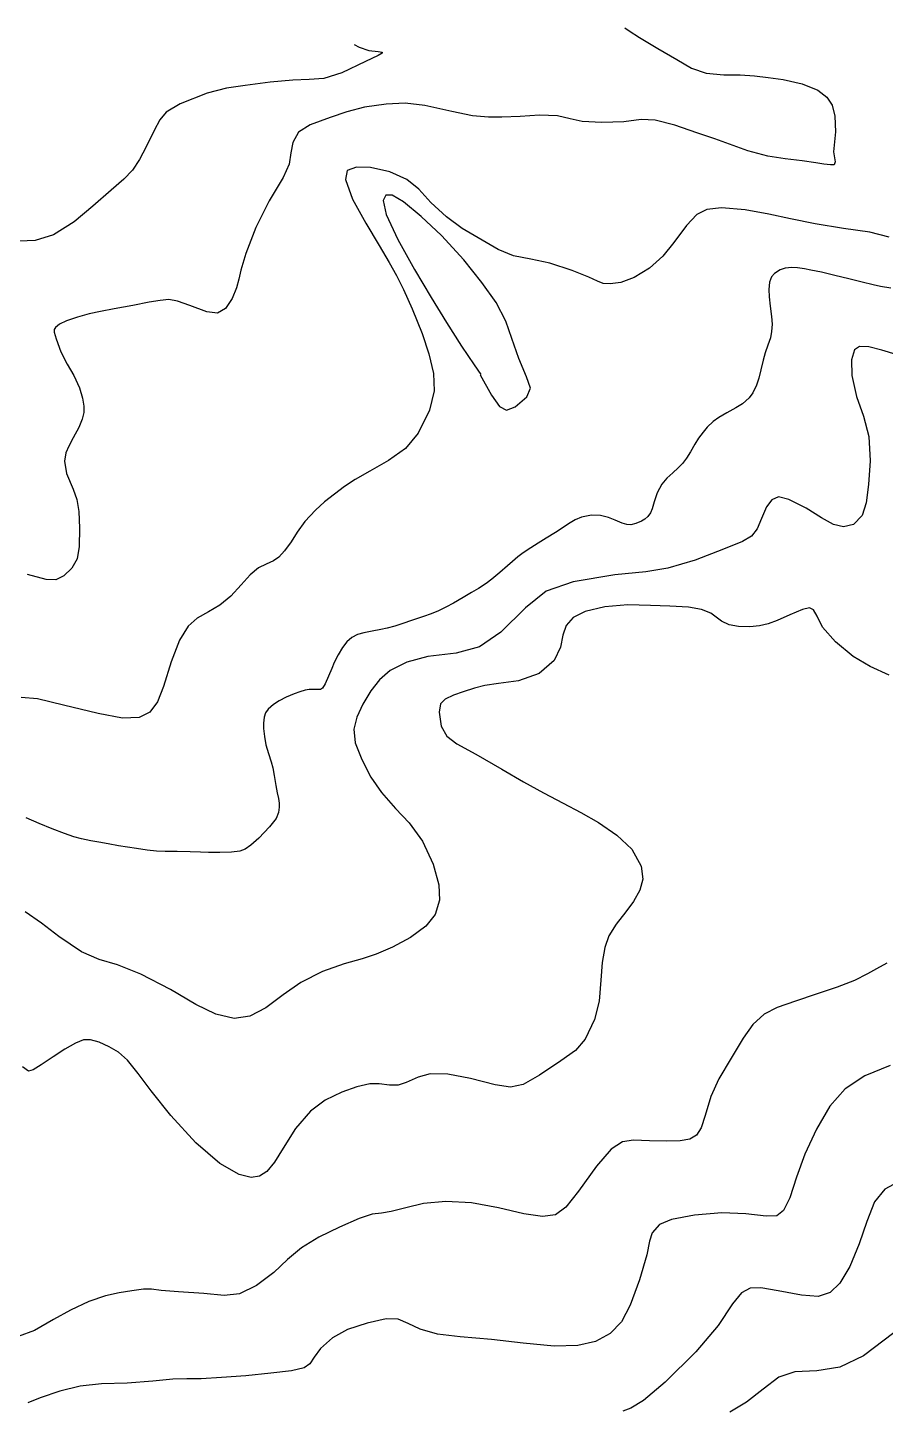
# Model space of a CAD drawing. Extents: x -717076 to -715000, y -984627 to -984000.
# Drawn here: x -715613.3 to -715312.6, y -984485.8 to -984000.2 of the extents above; entities that cross this region are included whole.
import ezdxf

# ---------------------------------------------------------------- set-up
doc = ezdxf.new("R2010")
doc.units = 0
doc.layers.add('contour_lines', color=1, linetype='CONTINUOUS')

msp = doc.modelspace()

# ---------------------------------------------------------------- linework, layer by layer
at = {"layer": 'contour_lines', "color": 1}
for p, q in [((-715403.959, -984000.208, 277), (-715402.4, -984001.343, 277)), ((-715402.4, -984001.343, 277), (-715398.8, -984003.644, 277)), ((-715498.896, -984006.134, 276), (-715497.042, -984007.02, 276)), ((-715497.042, -984007.02, 276), (-715493.763, -984008.237, 276)), ((-715493.763, -984008.237, 276), (-715490.485, -984008.535, 276)), ((-715398.8, -984003.644, 277), (-715392.327, -984007.501, 277)), ((-715392.327, -984007.501, 277), (-715385.734, -984011.399, 277)), ((-715494.837, -984012.084, 276), (-715503.165, -984016.064, 276)), ((-715490.482, -984009.996, 276), (-715494.837, -984012.084, 276)), ((-715490.485, -984008.535, 276), (-715489.038, -984008.772, 276)), ((-715489.038, -984009.18, 276), (-715490.482, -984009.996, 276)), ((-715489.038, -984008.772, 276), (-715489.038, -984009.18, 276)), ((-715385.734, -984011.399, 277), (-715380.519, -984014.459, 277)), ((-715509.484, -984017.975, 276), (-715514.683, -984018.354, 276)), ((-715503.165, -984016.064, 276), (-715509.484, -984017.975, 276)), ((-715380.519, -984014.459, 277), (-715375.47, -984016.111, 277)), ((-715375.47, -984016.111, 277), (-715369.228, -984016.709, 277)), ((-715369.228, -984016.709, 277), (-715363.521, -984016.781, 277)), ((-715363.521, -984016.781, 277), (-715358.43, -984017.091, 277)), ((-715358.43, -984017.091, 277), (-715353.721, -984017.642, 277)), ((-715353.721, -984017.642, 277), (-715348.479, -984018.404, 277)), ((-715543.658, -984021.407, 276), (-715550.387, -984023.148, 276)), ((-715537.113, -984020.461, 276), (-715543.658, -984021.407, 276)), ((-715528.302, -984019.339, 276), (-715537.113, -984020.461, 276)), ((-715520.332, -984018.56, 276), (-715528.302, -984019.339, 276)), ((-715514.683, -984018.354, 276), (-715520.332, -984018.56, 276)), ((-715348.479, -984018.404, 277), (-715341.744, -984019.915, 277)), ((-715341.744, -984019.915, 277), (-715336.246, -984022.145, 277)), ((-715336.246, -984022.145, 277), (-715333.108, -984024.541, 277)), ((-715559.85, -984026.877, 276), (-715564.827, -984029.833, 276)), ((-715550.387, -984023.148, 276), (-715559.85, -984026.877, 276)), ((-715487.626, -984027.073, 277), (-715495.224, -984028.122, 277)), ((-715480.957, -984026.715, 277), (-715487.626, -984027.073, 277)), ((-715474.095, -984027.491, 277), (-715480.957, -984026.715, 277)), ((-715464.65, -984029.596, 277), (-715474.095, -984027.491, 277)), ((-715333.108, -984024.541, 277), (-715331.266, -984027.408, 277)), ((-715331.266, -984027.408, 277), (-715330.253, -984031.198, 277)), ((-715567.011, -984032.508, 276), (-715568.919, -984036.291, 276)), ((-715564.827, -984029.833, 276), (-715567.011, -984032.508, 276)), ((-715507.287, -984031.699, 277), (-715514.324, -984034.229, 277)), ((-715501.409, -984029.759, 277), (-715507.287, -984031.699, 277)), ((-715495.224, -984028.122, 277), (-715501.409, -984029.759, 277)), ((-715457.362, -984031.066, 277), (-715464.65, -984029.596, 277)), ((-715451.766, -984031.584, 277), (-715457.362, -984031.066, 277)), ((-715447.037, -984031.581, 277), (-715451.766, -984031.584, 277)), ((-715440.639, -984031.383, 277), (-715447.037, -984031.581, 277)), ((-715433.844, -984030.841, 277), (-715440.639, -984031.383, 277)), ((-715427.559, -984031.113, 277), (-715433.844, -984030.841, 277)), ((-715423.128, -984032.207, 277), (-715427.559, -984031.113, 277)), ((-715418.948, -984033.076, 277), (-715423.128, -984032.207, 277)), ((-715398.221, -984032.449, 277), (-715404.325, -984033.169, 277)), ((-715393.295, -984032.629, 277), (-715398.221, -984032.449, 277)), ((-715330.253, -984031.198, 277), (-715330.08, -984036.737, 277)), ((-715568.919, -984036.291, 276), (-715571.817, -984041.954, 276)), ((-715518.345, -984036.891, 277), (-715520.374, -984040.446, 277)), ((-715514.324, -984034.229, 277), (-715518.345, -984036.891, 277)), ((-715411.953, -984033.452, 277), (-715418.948, -984033.076, 277)), ((-715404.325, -984033.169, 277), (-715411.953, -984033.452, 277)), ((-715386.416, -984034.367, 277), (-715393.295, -984032.629, 277)), ((-715378.68, -984037.04, 277), (-715386.416, -984034.367, 277)), ((-715372.342, -984039.183, 277), (-715378.68, -984037.04, 277)), ((-715330.08, -984036.737, 277), (-715330.789, -984043.774, 277)), ((-715571.817, -984041.954, 276), (-715574.167, -984046.453, 276)), ((-715520.374, -984040.446, 277), (-715521.066, -984044.115, 277)), ((-715367.27, -984041.07, 277), (-715372.342, -984039.183, 277)), ((-715360.836, -984043.359, 277), (-715367.27, -984041.07, 277)), ((-715574.167, -984046.453, 276), (-715576.561, -984050.119, 276)), ((-715521.066, -984044.115, 277), (-715521.667, -984048.038, 277)), ((-715353.828, -984045.23, 277), (-715360.836, -984043.359, 277)), ((-715347.685, -984046.219, 277), (-715353.828, -984045.23, 277)), ((-715341.703, -984046.953, 277), (-715347.685, -984046.219, 277)), ((-715337.015, -984047.651, 277), (-715341.703, -984046.953, 277)), ((-715330.789, -984043.774, 277), (-715330.236, -984047.227, 277)), ((-715576.561, -984050.119, 276), (-715579.663, -984053.323, 276)), ((-715521.667, -984048.038, 277), (-715523.791, -984052.777, 277)), ((-715501.36, -984050.335, 278), (-715501.873, -984053.449, 278)), ((-715498.083, -984049.126, 278), (-715501.36, -984050.335, 278)), ((-715493.169, -984049.275, 278), (-715498.083, -984049.126, 278)), ((-715486.292, -984050.765, 278), (-715493.169, -984049.275, 278)), ((-715480.39, -984053.425, 278), (-715486.292, -984050.765, 278)), ((-715334.116, -984048.025, 277), (-715337.015, -984047.651, 277)), ((-715331.86, -984048.32, 277), (-715334.116, -984048.025, 277)), ((-715330.549, -984048.272, 277), (-715331.86, -984048.32, 277)), ((-715330.236, -984047.227, 277), (-715330.549, -984048.272, 277)), ((-715579.663, -984053.323, 276), (-715584.102, -984057.184, 276)), ((-715523.791, -984052.777, 277), (-715528.7, -984060.973, 277)), ((-715501.873, -984053.449, 278), (-715499.377, -984060.364, 278)), ((-715476.118, -984056.865, 278), (-715480.39, -984053.425, 278)), ((-715471.963, -984061.505, 278), (-715476.118, -984056.865, 278)), ((-715584.102, -984057.184, 276), (-715590.444, -984062.757, 276)), ((-715528.7, -984060.973, 277), (-715533.351, -984070.264, 277)), ((-715499.377, -984060.364, 278), (-715494.793, -984068.807, 278)), ((-715487.698, -984058.906, 279), (-715488.702, -984060.824, 279)), ((-715488.702, -984060.824, 279), (-715487.651, -984065.659, 279)), ((-715485.498, -984058.982, 279), (-715487.698, -984058.906, 279)), ((-715481.578, -984061.259, 279), (-715485.498, -984058.982, 279)), ((-715475.34, -984066.388, 279), (-715481.578, -984061.259, 279)), ((-715466.53, -984066.568, 278), (-715471.963, -984061.505, 278)), ((-715590.444, -984062.757, 276), (-715597.019, -984068.265, 276)), ((-715487.651, -984065.659, 279), (-715483.556, -984074.427, 279)), ((-715468.178, -984073.074, 279), (-715475.34, -984066.388, 279)), ((-715460.996, -984070.626, 278), (-715466.53, -984066.568, 278)), ((-715378.719, -984065.72, 278), (-715382.347, -984069.543, 278)), ((-715375.202, -984063.927, 278), (-715378.719, -984065.72, 278)), ((-715370.047, -984063.41, 278), (-715375.202, -984063.927, 278)), ((-715361.749, -984064.089, 278), (-715370.047, -984063.41, 278)), ((-715353.412, -984065.624, 278), (-715361.749, -984064.089, 278)), ((-715345.882, -984067.257, 278), (-715353.412, -984065.624, 278)), ((-715597.019, -984068.265, 276), (-715604.301, -984072.795, 276)), ((-715533.351, -984070.264, 277), (-715536.787, -984079.423, 277)), ((-715494.793, -984068.807, 278), (-715490.07, -984076.631, 278)), ((-715455.373, -984073.942, 278), (-715460.996, -984070.626, 278)), ((-715382.347, -984069.543, 278), (-715386.711, -984075.583, 278)), ((-715337.176, -984069.03, 278), (-715345.882, -984067.257, 278)), ((-715327.243, -984070.579, 278), (-715337.176, -984069.03, 278)), ((-715318.037, -984071.896, 278), (-715327.243, -984070.579, 278)), ((-715610.752, -984074.878, 276), (-715618.987, -984075.135, 276)), ((-715604.301, -984072.795, 276), (-715610.752, -984074.878, 276)), ((-715483.556, -984074.427, 279), (-715477.651, -984085.05, 279)), ((-715460.354, -984081.603, 279), (-715468.178, -984073.074, 279)), ((-715448.342, -984077.965, 278), (-715455.373, -984073.942, 278)), ((-715386.711, -984075.583, 278), (-715390.598, -984080.376, 278)), ((-715311.211, -984073.639, 278), (-715318.037, -984071.896, 278)), ((-715536.787, -984079.423, 277), (-715538.575, -984085.286, 277)), ((-715490.07, -984076.631, 278), (-715486.525, -984082.575, 278)), ((-715442.933, -984080.192, 278), (-715448.342, -984077.965, 278)), ((-715436.959, -984081.418, 278), (-715442.933, -984080.192, 278)), ((-715390.598, -984080.376, 278), (-715395.302, -984084.526, 278)), ((-715538.575, -984085.286, 277), (-715539.339, -984088.449, 277)), ((-715486.525, -984082.575, 278), (-715484.011, -984087.118, 278)), ((-715477.651, -984085.05, 279), (-715471.895, -984094.795, 279)), ((-715454.076, -984089.614, 279), (-715460.354, -984081.603, 279)), ((-715430.197, -984082.797, 278), (-715436.959, -984081.418, 278)), ((-715422.465, -984085.351, 278), (-715430.197, -984082.797, 278)), ((-715416.586, -984087.712, 278), (-715422.465, -984085.351, 278)), ((-715395.302, -984084.526, 278), (-715400.633, -984087.85, 278)), ((-715349.489, -984085.131, 279), (-715351.41, -984086.349, 279)), ((-715347.774, -984084.572, 279), (-715349.489, -984085.131, 279)), ((-715345.338, -984084.32, 279), (-715347.774, -984084.572, 279)), ((-715343.338, -984084.392, 279), (-715345.338, -984084.32, 279)), ((-715340.914, -984084.757, 279), (-715343.338, -984084.392, 279)), ((-715338.761, -984085.183, 279), (-715340.914, -984084.757, 279)), ((-715335.033, -984085.992, 279), (-715338.761, -984085.183, 279)), ((-715330.326, -984087.074, 279), (-715335.033, -984085.992, 279)), ((-715539.339, -984088.449, 277), (-715540.123, -984091.464, 277)), ((-715484.011, -984087.118, 278), (-715481.51, -984091.987, 278)), ((-715449.045, -984096.578, 279), (-715454.076, -984089.614, 279)), ((-715413.496, -984089.146, 278), (-715416.586, -984087.712, 278)), ((-715411.578, -984089.855, 278), (-715413.496, -984089.146, 278)), ((-715409.115, -984090.034, 278), (-715411.578, -984089.855, 278)), ((-715405.286, -984089.526, 278), (-715409.115, -984090.034, 278)), ((-715400.633, -984087.85, 278), (-715405.286, -984089.526, 278)), ((-715353.181, -984089.426, 279), (-715353.435, -984091.958, 279)), ((-715352.508, -984087.576, 279), (-715353.181, -984089.426, 279)), ((-715351.41, -984086.349, 279), (-715352.508, -984087.576, 279)), ((-715325.368, -984088.283, 279), (-715330.326, -984087.074, 279)), ((-715320.664, -984089.469, 279), (-715325.368, -984088.283, 279)), ((-715316.828, -984090.379, 279), (-715320.664, -984089.469, 279)), ((-715314.274, -984090.917, 279), (-715316.828, -984090.379, 279)), ((-715563.814, -984095.568, 277), (-715566.889, -984095.817, 277)), ((-715560.756, -984096.076, 277), (-715563.814, -984095.568, 277)), ((-715541.584, -984095.185, 277), (-715544.015, -984098.67, 277)), ((-715540.123, -984091.464, 277), (-715541.584, -984095.185, 277)), ((-715481.51, -984091.987, 278), (-715478.551, -984098.76, 278)), ((-715471.895, -984094.795, 279), (-715466.438, -984103.558, 279)), ((-715353.435, -984091.958, 279), (-715353.329, -984094.536, 279)), ((-715353.329, -984094.536, 279), (-715352.954, -984097.847, 279)), ((-715310.689, -984091.604, 279), (-715314.274, -984090.917, 279)), ((-715591.8, -984100.574, 277), (-715595.889, -984101.722, 277)), ((-715587.803, -984099.69, 277), (-715591.8, -984100.574, 277)), ((-715583.035, -984098.793, 277), (-715587.803, -984099.69, 277)), ((-715576.407, -984097.597, 277), (-715583.035, -984098.793, 277)), ((-715570.713, -984096.515, 277), (-715576.407, -984097.597, 277)), ((-715566.889, -984095.817, 277), (-715570.713, -984096.515, 277)), ((-715556.415, -984097.614, 277), (-715560.756, -984096.076, 277)), ((-715550.505, -984099.81, 277), (-715556.415, -984097.614, 277)), ((-715546.77, -984100.321, 277), (-715550.505, -984099.81, 277)), ((-715544.015, -984098.67, 277), (-715546.77, -984100.321, 277)), ((-715478.551, -984098.76, 278), (-715474.996, -984107.397, 278)), ((-715445.626, -984103.086, 279), (-715449.045, -984096.578, 279)), ((-715352.954, -984097.847, 279), (-715352.506, -984101.505, 279)), ((-715603.544, -984105.339, 277), (-715604.099, -984106.074, 277)), ((-715602.123, -984104.192, 277), (-715603.544, -984105.339, 277)), ((-715599.722, -984103.059, 277), (-715602.123, -984104.192, 277)), ((-715595.889, -984101.722, 277), (-715599.722, -984103.059, 277)), ((-715466.438, -984103.558, 279), (-715461.246, -984111.929, 279)), ((-715443.514, -984109.21, 279), (-715445.626, -984103.086, 279)), ((-715352.506, -984101.505, 279), (-715352.321, -984104.207, 279)), ((-715352.321, -984104.207, 279), (-715352.465, -984106.715, 279)), ((-715604.099, -984106.074, 277), (-715604.07, -984106.984, 277)), ((-715604.07, -984106.984, 277), (-715603.377, -984109.293, 277)), ((-715603.377, -984109.293, 277), (-715601.75, -984113.836, 277)), ((-715474.996, -984107.397, 278), (-715472.652, -984114.61, 278)), ((-715441.164, -984116.186, 279), (-715443.514, -984109.21, 279)), ((-715352.921, -984108.915, 279), (-715353.771, -984111.482, 279)), ((-715352.465, -984106.715, 279), (-715352.921, -984108.915, 279)), ((-715601.75, -984113.836, 277), (-715599.484, -984118.175, 277)), ((-715472.652, -984114.61, 278), (-715471.01, -984121.473, 278)), ((-715461.246, -984111.929, 279), (-715456.823, -984118.381, 279)), ((-715354.753, -984114.267, 279), (-715355.47, -984116.846, 279)), ((-715353.771, -984111.482, 279), (-715354.753, -984114.267, 279)), ((-715323.433, -984113.221, 280), (-715324.429, -984116.726, 280)), ((-715321.619, -984111.966, 280), (-715323.433, -984113.221, 280)), ((-715318.406, -984112.126, 280), (-715321.619, -984111.966, 280)), ((-715313.777, -984113.271, 280), (-715318.406, -984112.126, 280)), ((-715308.858, -984114.803, 280), (-715313.777, -984113.271, 280)), ((-715599.484, -984118.175, 277), (-715597.125, -984122.222, 277)), ((-715456.823, -984118.381, 279), (-715454.403, -984121.85, 279)), ((-715438.392, -984122.636, 279), (-715441.164, -984116.186, 279)), ((-715355.47, -984116.846, 279), (-715356.199, -984120.195, 279)), ((-715324.429, -984116.726, 280), (-715324.402, -984122.194, 280)), ((-715597.125, -984122.222, 277), (-715595.197, -984126.442, 277)), ((-715471.01, -984121.473, 278), (-715470.804, -984127.567, 278)), ((-715454.685, -984121.929, 279), (-715450.666, -984129.065, 279)), ((-715437.062, -984126.664, 279), (-715438.392, -984122.636, 279)), ((-715356.905, -984123.161, 279), (-715357.752, -984125.597, 279)), ((-715356.199, -984120.195, 279), (-715356.905, -984123.161, 279)), ((-715324.402, -984122.194, 280), (-715322.696, -984129.515, 280)), ((-715595.197, -984126.442, 277), (-715594.071, -984130.107, 277)), ((-715470.804, -984127.567, 278), (-715472.4, -984134.297, 278)), ((-715450.666, -984129.065, 279), (-715447.946, -984133.022, 279)), ((-715442.441, -984133.176, 279), (-715438.31, -984129.647, 279)), ((-715438.31, -984129.647, 279), (-715437.062, -984126.664, 279)), ((-715359.029, -984128.203, 279), (-715360.379, -984130.001, 279)), ((-715357.752, -984125.597, 279), (-715359.029, -984128.203, 279)), ((-715322.696, -984129.515, 280), (-715320.269, -984136.403, 280)), ((-715594.071, -984130.107, 277), (-715593.606, -984132.971, 277)), ((-715593.606, -984132.971, 277), (-715593.662, -984135.15, 277)), ((-715472.4, -984134.297, 278), (-715476.361, -984142.415, 278)), ((-715447.946, -984133.022, 279), (-715445.455, -984134.285, 279)), ((-715445.455, -984134.285, 279), (-715442.441, -984133.176, 279)), ((-715365.019, -984133.562, 279), (-715368.185, -984135.248, 279)), ((-715362.668, -984132.056, 279), (-715365.019, -984133.562, 279)), ((-715360.379, -984130.001, 279), (-715362.668, -984132.056, 279)), ((-715594.231, -984137.446, 277), (-715595.448, -984140.374, 277)), ((-715593.662, -984135.15, 277), (-715594.231, -984137.446, 277)), ((-715373.017, -984138.348, 279), (-715375.053, -984140.299, 279)), ((-715371.029, -984136.874, 279), (-715373.017, -984138.348, 279)), ((-715368.185, -984135.248, 279), (-715371.029, -984136.874, 279)), ((-715320.269, -984136.403, 280), (-715318.352, -984143.6, 280)), ((-715597.338, -984144.081, 277), (-715598.914, -984146.951, 277)), ((-715595.448, -984140.374, 277), (-715597.338, -984144.081, 277)), ((-715476.361, -984142.415, 278), (-715480.864, -984147.808, 278)), ((-715378.112, -984144.189, 279), (-715379.369, -984146.195, 279)), ((-715376.512, -984141.994, 279), (-715378.112, -984144.189, 279)), ((-715375.053, -984140.299, 279), (-715376.512, -984141.994, 279)), ((-715318.352, -984143.6, 280), (-715317.883, -984152.064, 280)), ((-715598.914, -984146.951, 277), (-715599.952, -984149.322, 277)), ((-715480.864, -984147.808, 278), (-715486.821, -984151.951, 278)), ((-715380.95, -984148.918, 279), (-715382.375, -984151.211, 279)), ((-715379.369, -984146.195, 279), (-715380.95, -984148.918, 279)), ((-715599.952, -984149.322, 277), (-715600.399, -984152.273, 277)), ((-715600.399, -984152.273, 277), (-715599.687, -984156.522, 277)), ((-715486.821, -984151.951, 278), (-715493.403, -984155.727, 278)), ((-715383.768, -984153.021, 279), (-715385.253, -984154.58, 279)), ((-715382.375, -984151.211, 279), (-715383.768, -984153.021, 279)), ((-715317.883, -984152.064, 280), (-715318.519, -984160.375, 280)), ((-715599.687, -984156.522, 277), (-715597.435, -984162.085, 277)), ((-715498.493, -984158.607, 278), (-715502.233, -984161.15, 278)), ((-715493.403, -984155.727, 278), (-715498.493, -984158.607, 278)), ((-715389.202, -984158.229, 279), (-715390.914, -984160.304, 279)), ((-715387.117, -984156.287, 279), (-715389.202, -984158.229, 279)), ((-715385.253, -984154.58, 279), (-715387.117, -984156.287, 279)), ((-715597.435, -984162.085, 277), (-715596.054, -984165.705, 277)), ((-715502.233, -984161.15, 278), (-715505.757, -984163.836, 278)), ((-715392.592, -984163.338, 279), (-715393.652, -984166.428, 279)), ((-715390.914, -984160.304, 279), (-715392.592, -984163.338, 279)), ((-715318.519, -984160.375, 280), (-715319.337, -984166.807, 280)), ((-715596.054, -984165.705, 277), (-715595.385, -984169.833, 277)), ((-715509.221, -984166.529, 278), (-715512.464, -984169.399, 278)), ((-715505.757, -984163.836, 278), (-715509.221, -984166.529, 278)), ((-715393.652, -984166.428, 279), (-715394.412, -984168.954, 279)), ((-715354.226, -984168.284, 280), (-715355.986, -984172.36, 280)), ((-715352.437, -984165.742, 280), (-715354.226, -984168.284, 280)), ((-715350.112, -984164.773, 280), (-715352.437, -984165.742, 280)), ((-715346.403, -984165.618, 280), (-715350.112, -984164.773, 280)), ((-715340.356, -984168.709, 280), (-715346.403, -984165.618, 280)), ((-715319.337, -984166.807, 280), (-715320.771, -984171.23, 280)), ((-715595.385, -984169.833, 277), (-715595.161, -984175.698, 277)), ((-715516.141, -984173.399, 278), (-715518.798, -984177.127, 278)), ((-715512.464, -984169.399, 278), (-715516.141, -984173.399, 278)), ((-715421.409, -984172.817, 279), (-715423.647, -984174.194, 279)), ((-715419.117, -984171.872, 279), (-715421.409, -984172.817, 279)), ((-715415.599, -984171.189, 279), (-715419.117, -984171.872, 279)), ((-715412.493, -984171.302, 279), (-715415.599, -984171.189, 279)), ((-715409.72, -984171.978, 279), (-715412.493, -984171.302, 279)), ((-715407.312, -984172.914, 279), (-715409.72, -984171.978, 279)), ((-715404.855, -984173.959, 279), (-715407.312, -984172.914, 279)), ((-715398.101, -984173.282, 279), (-715400.102, -984174.07, 279)), ((-715396.879, -984172.581, 279), (-715398.101, -984173.282, 279)), ((-715395.851, -984171.621, 279), (-715396.879, -984172.581, 279)), ((-715394.994, -984170.375, 279), (-715395.851, -984171.621, 279)), ((-715394.412, -984168.954, 279), (-715394.994, -984170.375, 279)), ((-715355.986, -984172.36, 280), (-715357.597, -984175.96, 280)), ((-715334.997, -984172.066, 280), (-715340.356, -984168.709, 280)), ((-715330.77, -984174.377, 280), (-715334.997, -984172.066, 280)), ((-715320.771, -984171.23, 280), (-715323.814, -984174.459, 280)), ((-715595.161, -984175.698, 277), (-715595.254, -984182.108, 277)), ((-715518.798, -984177.127, 278), (-715520.971, -984180.472, 278)), ((-715428.259, -984177.205, 279), (-715431.531, -984179.229, 279)), ((-715425.533, -984175.451, 279), (-715428.259, -984177.205, 279)), ((-715423.647, -984174.194, 279), (-715425.533, -984175.451, 279)), ((-715403.273, -984174.463, 279), (-715404.855, -984173.959, 279)), ((-715401.819, -984174.494, 279), (-715403.273, -984174.463, 279)), ((-715400.102, -984174.07, 279), (-715401.819, -984174.494, 279)), ((-715357.597, -984175.96, 280), (-715359.486, -984178.501, 280)), ((-715327.295, -984175.277, 280), (-715330.77, -984174.377, 280)), ((-715323.814, -984174.459, 280), (-715327.295, -984175.277, 280)), ((-715595.254, -984182.108, 277), (-715596.028, -984186.498, 277)), ((-715520.971, -984180.472, 278), (-715523.22, -984183.638, 278)), ((-715436.873, -984182.548, 279), (-715439.614, -984184.394, 279)), ((-715434.322, -984180.931, 279), (-715436.873, -984182.548, 279)), ((-715431.531, -984179.229, 279), (-715434.322, -984180.931, 279)), ((-715362.71, -984180.434, 280), (-715369.318, -984183.127, 280)), ((-715359.486, -984178.501, 280), (-715362.71, -984180.434, 280)), ((-715596.028, -984186.498, 277), (-715597.831, -984189.787, 277)), ((-715527.18, -984187.19, 278), (-715529.757, -984188.278, 278)), ((-715525.265, -984185.913, 278), (-715527.18, -984187.19, 278)), ((-715523.22, -984183.638, 278), (-715525.265, -984185.913, 278)), ((-715443.383, -984187.4, 279), (-715445.093, -984188.91, 279)), ((-715441.463, -984185.778, 279), (-715443.383, -984187.4, 279)), ((-715439.614, -984184.394, 279), (-715441.463, -984185.778, 279)), ((-715379.249, -984186.918, 280), (-715388.805, -984189.746, 280)), ((-715369.318, -984183.127, 280), (-715379.249, -984186.918, 280)), ((-715606.904, -984193.756, 277), (-715613.339, -984191.973, 277)), ((-715600.626, -984192.421, 277), (-715603.441, -984193.776, 277)), ((-715597.831, -984189.787, 277), (-715600.626, -984192.421, 277)), ((-715535.273, -984192.093, 278), (-715538.462, -984195.556, 278)), ((-715532.358, -984189.646, 278), (-715535.273, -984192.093, 278)), ((-715529.757, -984188.278, 278), (-715532.358, -984189.646, 278)), ((-715447.816, -984191.29, 279), (-715450.532, -984193.548, 279)), ((-715445.093, -984188.91, 279), (-715447.816, -984191.29, 279)), ((-715407.461, -984192.103, 280), (-715422.08, -984194.476, 280)), ((-715396.578, -984191.004, 280), (-715407.461, -984192.103, 280)), ((-715388.805, -984189.746, 280), (-715396.578, -984191.004, 280)), ((-715603.441, -984193.776, 277), (-715606.904, -984193.756, 277)), ((-715538.462, -984195.556, 278), (-715542.137, -984199.511, 278)), ((-715455.305, -984196.818, 279), (-715457.747, -984198.314, 279)), ((-715452.614, -984195.08, 279), (-715455.305, -984196.818, 279)), ((-715450.532, -984193.548, 279), (-715452.614, -984195.08, 279)), ((-715422.08, -984194.476, 280), (-715431.467, -984197.795, 280)), ((-715542.137, -984199.511, 278), (-715545.945, -984202.693, 278)), ((-715464.024, -984201.964, 279), (-715466.747, -984203.441, 279)), ((-715460.659, -984200.04, 279), (-715464.024, -984201.964, 279)), ((-715457.747, -984198.314, 279), (-715460.659, -984200.04, 279)), ((-715431.467, -984197.795, 280), (-715438.756, -984203.611, 280)), ((-715553.914, -984207.285, 278), (-715557.036, -984210.019, 278)), ((-715549.944, -984205.066, 278), (-715553.914, -984207.285, 278)), ((-715545.945, -984202.693, 278), (-715549.944, -984205.066, 278)), ((-715474.582, -984206.717, 279), (-715478.377, -984207.989, 279)), ((-715471.879, -984205.738, 279), (-715474.582, -984206.717, 279)), ((-715469.268, -984204.647, 279), (-715471.879, -984205.738, 279)), ((-715466.747, -984203.441, 279), (-715469.268, -984204.647, 279)), ((-715438.756, -984203.611, 280), (-715447.479, -984212.204, 280)), ((-715422.111, -984206.994, 281), (-715424.564, -984209.849, 281)), ((-715417.854, -984204.882, 281), (-715422.111, -984206.994, 281)), ((-715410.938, -984203.25, 281), (-715417.854, -984204.882, 281)), ((-715402.938, -984202.561, 281), (-715410.938, -984203.25, 281)), ((-715394.944, -984202.873, 281), (-715402.938, -984202.561, 281)), ((-715388.172, -984203.029, 281), (-715394.944, -984202.873, 281)), ((-715381.646, -984203.384, 281), (-715388.172, -984203.029, 281)), ((-715377.027, -984204.265, 281), (-715381.646, -984203.384, 281)), ((-715373.842, -984205.574, 281), (-715377.027, -984204.265, 281)), ((-715371.875, -984206.97, 281), (-715373.842, -984205.574, 281)), ((-715370.035, -984208.355, 281), (-715371.875, -984206.97, 281)), ((-715346.039, -984206.07, 281), (-715350.482, -984208.074, 281)), ((-715341.696, -984204.176, 281), (-715346.039, -984206.07, 281)), ((-715339.208, -984203.615, 281), (-715341.696, -984204.176, 281)), ((-715337.786, -984204.342, 281), (-715339.208, -984203.615, 281)), ((-715336.52, -984206.56, 281), (-715337.786, -984204.342, 281)), ((-715334.579, -984210.385, 281), (-715336.52, -984206.56, 281)), ((-715557.036, -984210.019, 278), (-715560.038, -984214.933, 278)), ((-715492.555, -984211.806, 279), (-715495.5, -984212.357, 279)), ((-715489.545, -984211.298, 279), (-715492.555, -984211.806, 279)), ((-715487.221, -984210.785, 279), (-715489.545, -984211.298, 279)), ((-715484.588, -984210.019, 279), (-715487.221, -984210.785, 279)), ((-715482.092, -984209.216, 279), (-715484.588, -984210.019, 279)), ((-715478.377, -984207.989, 279), (-715482.092, -984209.216, 279)), ((-715447.479, -984212.204, 280), (-715454.9, -984217.279, 280)), ((-715424.564, -984209.849, 281), (-715425.643, -984213.239, 281)), ((-715367.319, -984209.62, 281), (-715370.035, -984208.355, 281)), ((-715364.101, -984210.231, 281), (-715367.319, -984209.62, 281)), ((-715360.054, -984210.254, 281), (-715364.101, -984210.231, 281)), ((-715356.775, -984209.958, 281), (-715360.054, -984210.254, 281)), ((-715353.734, -984209.298, 281), (-715356.775, -984209.958, 281)), ((-715350.482, -984208.074, 281), (-715353.734, -984209.298, 281)), ((-715330.043, -984215.512, 281), (-715334.579, -984210.385, 281)), ((-715560.038, -984214.933, 278), (-715563.062, -984222.599, 278)), ((-715501.414, -984215.614, 279), (-715502.908, -984217.509, 279)), ((-715499.64, -984214.103, 279), (-715501.414, -984215.614, 279)), ((-715497.657, -984213.027, 279), (-715499.64, -984214.103, 279)), ((-715495.5, -984212.357, 279), (-715497.657, -984213.027, 279)), ((-715425.643, -984213.239, 281), (-715426.445, -984217.478, 281)), ((-715323.874, -984220.678, 281), (-715330.043, -984215.512, 281)), ((-715504.438, -984220.138, 279), (-715505.815, -984222.843, 279)), ((-715502.908, -984217.509, 279), (-715504.438, -984220.138, 279)), ((-715473, -984220.741, 280), (-715480.378, -984222.714, 280)), ((-715463.069, -984219.503, 280), (-715473, -984220.741, 280)), ((-715454.9, -984217.279, 280), (-715463.069, -984219.503, 280)), ((-715426.445, -984217.478, 281), (-715428.72, -984222.096, 281)), ((-715317.897, -984224.265, 281), (-715323.874, -984220.678, 281)), ((-715563.062, -984222.599, 278), (-715565.707, -984231.229, 278)), ((-715506.732, -984224.878, 279), (-715507.895, -984227.63, 279)), ((-715505.815, -984222.843, 279), (-715506.732, -984224.878, 279)), ((-715486.18, -984225.652, 280), (-715490.021, -984228.904, 280)), ((-715480.378, -984222.714, 280), (-715486.18, -984225.652, 280)), ((-715433.984, -984226.663, 281), (-715441.208, -984229.253, 281)), ((-715428.72, -984222.096, 281), (-715433.984, -984226.663, 281)), ((-715311.197, -984227.281, 281), (-715317.897, -984224.265, 281)), ((-715565.707, -984231.229, 278), (-715567.853, -984236.648, 278)), ((-715509.038, -984230.304, 279), (-715509.932, -984231.843, 279)), ((-715507.895, -984227.63, 279), (-715509.038, -984230.304, 279)), ((-715490.021, -984228.904, 280), (-715493.014, -984232.807, 280)), ((-715452.976, -984230.846, 281), (-715456.6, -984231.833, 281)), ((-715448.276, -984230.223, 281), (-715452.976, -984230.846, 281)), ((-715441.208, -984229.253, 281), (-715448.276, -984230.223, 281)), ((-715609.898, -984235.557, 278), (-715615.582, -984235.044, 278)), ((-715600.817, -984237.729, 278), (-715609.898, -984235.557, 278)), ((-715525.19, -984236.244, 279), (-715527.151, -984237.526, 279)), ((-715522.706, -984235.004, 279), (-715525.19, -984236.244, 279)), ((-715519.906, -984233.791, 279), (-715522.706, -984235.004, 279)), ((-715517.926, -984233.065, 279), (-715519.906, -984233.791, 279)), ((-715516.056, -984232.562, 279), (-715517.926, -984233.065, 279)), ((-715514.625, -984232.326, 279), (-715516.056, -984232.562, 279)), ((-715513.262, -984232.259, 279), (-715514.625, -984232.326, 279)), ((-715511.699, -984232.306, 279), (-715513.262, -984232.259, 279)), ((-715510.671, -984232.315, 279), (-715511.699, -984232.306, 279)), ((-715509.932, -984231.843, 279), (-715510.671, -984232.315, 279)), ((-715493.014, -984232.807, 280), (-715495.788, -984237.394, 280)), ((-715466.969, -984235.727, 281), (-715468.602, -984237.296, 281)), ((-715464.047, -984234.3, 281), (-715466.969, -984235.727, 281)), ((-715460.628, -984233.107, 281), (-715464.047, -984234.3, 281)), ((-715456.6, -984231.833, 281), (-715460.628, -984233.107, 281)), ((-715588.613, -984240.729, 278), (-715600.817, -984237.729, 278)), ((-715580.098, -984242.345, 278), (-715588.613, -984240.729, 278)), ((-715570.535, -984240.228, 278), (-715574.183, -984242.106, 278)), ((-715567.853, -984236.648, 278), (-715570.535, -984240.228, 278)), ((-715529.929, -984240.524, 279), (-715530.357, -984241.953, 279)), ((-715528.958, -984239.149, 279), (-715529.929, -984240.524, 279)), ((-715527.151, -984237.526, 279), (-715528.958, -984239.149, 279)), ((-715495.788, -984237.394, 280), (-715497.865, -984241.999, 280)), ((-715468.602, -984237.296, 281), (-715469.094, -984240.182, 281)), ((-715469.094, -984240.182, 281), (-715468.297, -984245.136, 281)), ((-715574.183, -984242.106, 278), (-715580.098, -984242.345, 278)), ((-715530.357, -984241.953, 279), (-715530.6, -984244.107, 279)), ((-715530.6, -984244.107, 279), (-715530.595, -984245.991, 279)), ((-715530.595, -984245.991, 279), (-715530.326, -984248.739, 279)), ((-715497.865, -984241.999, 280), (-715498.949, -984246.199, 280)), ((-715498.949, -984246.199, 280), (-715498.518, -984251.026, 280)), ((-715468.297, -984245.136, 281), (-715466.405, -984248.671, 281)), ((-715530.326, -984248.739, 279), (-715529.801, -984251.731, 279)), ((-715498.518, -984251.026, 280), (-715496.179, -984256.84, 280)), ((-715466.405, -984248.671, 281), (-715462.826, -984251.351, 281)), ((-715529.801, -984251.731, 279), (-715528.899, -984254.773, 279)), ((-715528.899, -984254.773, 279), (-715527.933, -984257.6, 279)), ((-715462.826, -984251.351, 281), (-715456.184, -984254.99, 281)), ((-715456.184, -984254.99, 281), (-715447.109, -984260.257, 281)), ((-715527.933, -984257.6, 279), (-715527.34, -984259.751, 279)), ((-715527.34, -984259.751, 279), (-715526.866, -984262.486, 279)), ((-715496.179, -984256.84, 280), (-715493.036, -984263.006, 280)), ((-715447.109, -984260.257, 281), (-715439.46, -984264.684, 281)), ((-715526.866, -984262.486, 279), (-715526.362, -984265.982, 279)), ((-715493.036, -984263.006, 280), (-715489.294, -984268.443, 280)), ((-715439.46, -984264.684, 281), (-715432.495, -984268.509, 281)), ((-715526.362, -984265.982, 279), (-715525.862, -984268.48, 279)), ((-715525.862, -984268.48, 279), (-715525.389, -984270.534, 279)), ((-715489.294, -984268.443, 280), (-715484.316, -984273.977, 280)), ((-715432.495, -984268.509, 281), (-715425.552, -984272.151, 281)), ((-715525.137, -984273.575, 279), (-715525.427, -984275.457, 279)), ((-715525.389, -984270.534, 279), (-715525.153, -984272.11, 279)), ((-715525.153, -984272.11, 279), (-715525.137, -984273.575, 279)), ((-715484.316, -984273.977, 280), (-715479.609, -984279.031, 280)), ((-715425.552, -984272.151, 281), (-715419.364, -984275.393, 281)), ((-715609.345, -984279.225, 279), (-715613.916, -984277.331, 279)), ((-715604.7, -984281.133, 279), (-715609.345, -984279.225, 279)), ((-715526.254, -984277.474, 279), (-715528.498, -984280.478, 279)), ((-715525.427, -984275.457, 279), (-715526.254, -984277.474, 279)), ((-715479.609, -984279.031, 280), (-715474.919, -984285.495, 280)), ((-715419.364, -984275.393, 281), (-715413.218, -984278.967, 281)), ((-715413.218, -984278.967, 281), (-715406.768, -984283.35, 281)), ((-715600.459, -984282.811, 279), (-715604.7, -984281.133, 279)), ((-715597.17, -984283.965, 279), (-715600.459, -984282.811, 279)), ((-715594.497, -984284.659, 279), (-715597.17, -984283.965, 279)), ((-715591.231, -984285.303, 279), (-715594.497, -984284.659, 279)), ((-715532.326, -984284.38, 279), (-715535.113, -984286.902, 279)), ((-715528.498, -984280.478, 279), (-715532.326, -984284.38, 279)), ((-715406.768, -984283.35, 281), (-715401.498, -984288.246, 281)), ((-715588.371, -984285.828, 279), (-715591.231, -984285.303, 279)), ((-715585.16, -984286.429, 279), (-715588.371, -984285.828, 279)), ((-715581.442, -984287.098, 279), (-715585.16, -984286.429, 279)), ((-715578.314, -984287.618, 279), (-715581.442, -984287.098, 279)), ((-715575.201, -984288.086, 279), (-715578.314, -984287.618, 279)), ((-715571.432, -984288.596, 279), (-715575.201, -984288.086, 279)), ((-715568.147, -984288.947, 279), (-715571.432, -984288.596, 279)), ((-715565.108, -984289.086, 279), (-715568.147, -984288.947, 279)), ((-715560.897, -984289.15, 279), (-715565.108, -984289.086, 279)), ((-715556.369, -984289.245, 279), (-715560.897, -984289.15, 279)), ((-715552.673, -984289.337, 279), (-715556.369, -984289.245, 279)), ((-715549.868, -984289.416, 279), (-715552.673, -984289.337, 279)), ((-715545.962, -984289.467, 279), (-715549.868, -984289.416, 279)), ((-715541.902, -984289.318, 279), (-715545.962, -984289.467, 279)), ((-715538.978, -984288.934, 279), (-715541.902, -984289.318, 279)), ((-715537.113, -984288.266, 279), (-715538.978, -984288.934, 279)), ((-715535.113, -984286.902, 279), (-715537.113, -984288.266, 279)), ((-715474.919, -984285.495, 280), (-715471.2, -984293.537, 280)), ((-715401.498, -984288.246, 281), (-715398.233, -984294.279, 281)), ((-715471.2, -984293.537, 280), (-715469.119, -984300.73, 280)), ((-715398.233, -984294.279, 281), (-715397.632, -984298.792, 281)), ((-715397.632, -984298.792, 281), (-715398.702, -984302.646, 281)), ((-715469.119, -984300.73, 280), (-715468.922, -984306.165, 280)), ((-715398.702, -984302.646, 281), (-715400.882, -984306.57, 281)), ((-715468.922, -984306.165, 280), (-715470.467, -984311.145, 280)), ((-715400.882, -984306.57, 281), (-715403.606, -984310.268, 281)), ((-715608.469, -984314.171, 280), (-715614.224, -984310.238, 280)), ((-715602.35, -984318.927, 280), (-715608.469, -984314.171, 280)), ((-715470.467, -984311.145, 280), (-715473.681, -984315.258, 280)), ((-715403.606, -984310.268, 281), (-715406.97, -984314.592, 281)), ((-715594.453, -984324.296, 280), (-715602.35, -984318.927, 280)), ((-715473.681, -984315.258, 280), (-715479.059, -984319.227, 280)), ((-715409.516, -984318.704, 281), (-715410.991, -984322.725, 281)), ((-715406.97, -984314.592, 281), (-715409.516, -984318.704, 281)), ((-715485.368, -984322.583, 280), (-715491.081, -984325.134, 280)), ((-715479.059, -984319.227, 280), (-715485.368, -984322.583, 280)), ((-715410.991, -984322.725, 281), (-715411.87, -984328.012, 281)), ((-715588.249, -984326.998, 280), (-715594.453, -984324.296, 280)), ((-715581.876, -984328.884, 280), (-715588.249, -984326.998, 280)), ((-715502.409, -984328.474, 280), (-715509.928, -984331.21, 280)), ((-715496.032, -984326.698, 280), (-715502.409, -984328.474, 280)), ((-715491.081, -984325.134, 280), (-715496.032, -984326.698, 280)), ((-715411.87, -984328.012, 281), (-715412.338, -984334.242, 281)), ((-715312.125, -984328.203, 282), (-715315.667, -984330.183, 282)), ((-715573.697, -984332.105, 280), (-715581.876, -984328.884, 280)), ((-715563.301, -984337.503, 280), (-715573.697, -984332.105, 280)), ((-715509.928, -984331.21, 280), (-715517.583, -984335.085, 280)), ((-715318.828, -984331.982, 282), (-715323.375, -984334.284, 282)), ((-715315.667, -984330.183, 282), (-715318.828, -984331.982, 282)), ((-715554.386, -984342.698, 280), (-715563.301, -984337.503, 280)), ((-715517.583, -984335.085, 280), (-715523.775, -984339.359, 280)), ((-715412.338, -984334.242, 281), (-715412.988, -984341.591, 281)), ((-715329.463, -984336.705, 282), (-715336.846, -984339.18, 282)), ((-715323.375, -984334.284, 282), (-715329.463, -984336.705, 282)), ((-715547.305, -984346.135, 280), (-715554.386, -984342.698, 280)), ((-715523.775, -984339.359, 280), (-715529.83, -984343.895, 280)), ((-715412.988, -984341.591, 281), (-715414.573, -984348.057, 281)), ((-715344.141, -984341.589, 282), (-715350.57, -984343.788, 282)), ((-715336.846, -984339.18, 282), (-715344.141, -984341.589, 282)), ((-715540.951, -984347.629, 280), (-715547.305, -984346.135, 280)), ((-715535.379, -984346.861, 280), (-715540.951, -984347.629, 280)), ((-715529.83, -984343.895, 280), (-715535.379, -984346.861, 280)), ((-715414.573, -984348.057, 281), (-715417.833, -984354.922, 281)), ((-715355.046, -984346.19, 282), (-715359.014, -984349.784, 282)), ((-715350.57, -984343.788, 282), (-715355.046, -984346.19, 282)), ((-715359.014, -984349.784, 282), (-715362.47, -984354.595, 282)), ((-715596.512, -984356.281, 281), (-715600.332, -984358.467, 281)), ((-715593.7, -984355.179, 281), (-715596.512, -984356.281, 281)), ((-715591.305, -984355.092, 281), (-715593.7, -984355.179, 281)), ((-715588.286, -984355.975, 281), (-715591.305, -984355.092, 281)), ((-715584.737, -984357.541, 281), (-715588.286, -984355.975, 281)), ((-715581.495, -984359.468, 281), (-715584.737, -984357.541, 281)), ((-715417.833, -984354.922, 281), (-715421.254, -984358.844, 281)), ((-715362.47, -984354.595, 282), (-715366.673, -984361.604, 282)), ((-715604.427, -984361.087, 281), (-715608.627, -984363.871, 281)), ((-715600.332, -984358.467, 281), (-715604.427, -984361.087, 281)), ((-715578.338, -984362.297, 281), (-715581.495, -984359.468, 281)), ((-715574.589, -984366.929, 281), (-715578.338, -984362.297, 281)), ((-715426.335, -984362.444, 281), (-715433.912, -984367.546, 281)), ((-715421.254, -984358.844, 281), (-715426.335, -984362.444, 281)), ((-715366.673, -984361.604, 282), (-715371.005, -984368.866, 282)), ((-715613.011, -984366.131, 281), (-715615.146, -984364.583, 281)), ((-715611.369, -984365.679, 281), (-715613.011, -984366.131, 281)), ((-715608.627, -984363.871, 281), (-715611.369, -984365.679, 281)), ((-715570.055, -984372.994, 281), (-715574.589, -984366.929, 281)), ((-715472.242, -984367.111, 281), (-715476.457, -984368.172, 281)), ((-715465.997, -984367.215, 281), (-715472.242, -984367.111, 281)), ((-715458.024, -984368.696, 281), (-715465.997, -984367.215, 281)), ((-715433.912, -984367.546, 281), (-715439.534, -984370.747, 281)), ((-715310.886, -984364.154, 283), (-715319.772, -984367.803, 283)), ((-715497.863, -984371.583, 281), (-715503.127, -984373.437, 281)), ((-715493.339, -984370.556, 281), (-715497.863, -984371.583, 281)), ((-715490.051, -984370.52, 281), (-715493.339, -984370.556, 281)), ((-715486.474, -984371.019, 281), (-715490.051, -984370.52, 281)), ((-715483.411, -984370.992, 281), (-715486.474, -984371.019, 281)), ((-715480.659, -984370.048, 281), (-715483.411, -984370.992, 281)), ((-715476.457, -984368.172, 281), (-715480.659, -984370.048, 281)), ((-715449.405, -984370.898, 281), (-715458.024, -984368.696, 281)), ((-715443.984, -984371.72, 281), (-715449.405, -984370.898, 281)), ((-715439.534, -984370.747, 281), (-715443.984, -984371.72, 281)), ((-715371.005, -984368.866, 282), (-715373.743, -984374.953, 282)), ((-715326.625, -984372.285, 283), (-715332.078, -984378.369, 283)), ((-715319.772, -984367.803, 283), (-715326.625, -984372.285, 283)), ((-715563.173, -984381.658, 281), (-715570.055, -984372.994, 281)), ((-715509.035, -984376.263, 281), (-715514.156, -984380.134, 281)), ((-715503.127, -984373.437, 281), (-715509.035, -984376.263, 281)), ((-715373.743, -984374.953, 282), (-715375.767, -984381.728, 282)), ((-715554.419, -984391.197, 281), (-715563.173, -984381.658, 281)), ((-715514.156, -984380.134, 281), (-715519.408, -984386.203, 281)), ((-715375.767, -984381.728, 282), (-715377.152, -984385.977, 282)), ((-715332.078, -984378.369, 283), (-715336.758, -984386.439, 283)), ((-715519.408, -984386.203, 281), (-715523.754, -984393.139, 281)), ((-715377.152, -984385.977, 282), (-715378.849, -984388.593, 282)), ((-715336.758, -984386.439, 283), (-715340.838, -984395.232, 283)), ((-715545.937, -984398.478, 281), (-715554.419, -984391.197, 281)), ((-715404.803, -984390.949, 282), (-715408.688, -984393.528, 282)), ((-715400.887, -984390.332, 282), (-715404.803, -984390.949, 282)), ((-715395.262, -984390.507, 282), (-715400.887, -984390.332, 282)), ((-715389.493, -984390.627, 282), (-715395.262, -984390.507, 282)), ((-715384.543, -984390.514, 282), (-715389.493, -984390.627, 282)), ((-715381.158, -984389.95, 282), (-715384.543, -984390.514, 282)), ((-715378.849, -984388.593, 282), (-715381.158, -984389.95, 282)), ((-715523.754, -984393.139, 281), (-715526.735, -984398.067, 281)), ((-715408.688, -984393.528, 282), (-715413.91, -984399.43, 282)), ((-715340.838, -984395.232, 283), (-715343.745, -984403.32, 283)), ((-715539.202, -984402.357, 281), (-715545.937, -984398.478, 281)), ((-715529.427, -984401.267, 281), (-715532.027, -984402.949, 281)), ((-715526.735, -984398.067, 281), (-715529.427, -984401.267, 281)), ((-715413.91, -984399.43, 282), (-715420.238, -984408.248, 282)), ((-715534.984, -984403.433, 281), (-715539.202, -984402.357, 281)), ((-715532.027, -984402.949, 281), (-715534.984, -984403.433, 281)), ((-715343.745, -984403.32, 283), (-715346.131, -984410.504, 283)), ((-715306.66, -984404.203, 284), (-715312.76, -984407.505, 284)), ((-715420.238, -984408.248, 282), (-715424.599, -984413.834, 282)), ((-715346.131, -984410.504, 283), (-715348.293, -984414.974, 283)), ((-715312.76, -984407.505, 284), (-715316.413, -984411.982, 284)), ((-715489.227, -984415.87, 282), (-715492.503, -984416.314, 282)), ((-715485.897, -984415.358, 282), (-715489.227, -984415.87, 282)), ((-715480.703, -984413.995, 282), (-715485.897, -984415.358, 282)), ((-715474.522, -984412.557, 282), (-715480.703, -984413.995, 282)), ((-715466.76, -984411.876, 282), (-715474.522, -984412.557, 282)), ((-715457.757, -984412.347, 282), (-715466.76, -984411.876, 282)), ((-715448.272, -984414.013, 282), (-715457.757, -984412.347, 282)), ((-715439.34, -984416.117, 282), (-715448.272, -984414.013, 282)), ((-715432.801, -984417.122, 282), (-715439.34, -984416.117, 282)), ((-715424.599, -984413.834, 282), (-715428.282, -984416.511, 282)), ((-715369.884, -984415.845, 283), (-715379.478, -984416.616, 283)), ((-715361.494, -984416.169, 283), (-715369.884, -984415.845, 283)), ((-715354.342, -984416.962, 283), (-715361.494, -984416.169, 283)), ((-715348.293, -984414.974, 283), (-715350.613, -984416.839, 283)), ((-715316.413, -984411.982, 284), (-715319.137, -984418.89, 284)), ((-715503.949, -984420.864, 282), (-715511.295, -984424.369, 282)), ((-715497.125, -984417.836, 282), (-715503.949, -984420.864, 282)), ((-715492.503, -984416.314, 282), (-715497.125, -984417.836, 282)), ((-715428.282, -984416.511, 282), (-715432.801, -984417.122, 282)), ((-715391.834, -984419.943, 283), (-715394.304, -984422.837, 283)), ((-715387.621, -984418.102, 283), (-715391.834, -984419.943, 283)), ((-715379.478, -984416.616, 283), (-715387.621, -984418.102, 283)), ((-715350.613, -984416.839, 283), (-715354.342, -984416.962, 283)), ((-715319.137, -984418.89, 284), (-715321.778, -984426.653, 284)), ((-715511.295, -984424.369, 282), (-715517.352, -984428.09, 282)), ((-715395.243, -984425.729, 283), (-715396.258, -984430.569, 283)), ((-715394.304, -984422.837, 283), (-715395.243, -984425.729, 283)), ((-715517.352, -984428.09, 282), (-715522.18, -984432.133, 282)), ((-715396.258, -984430.569, 283), (-715398.777, -984439.291, 283)), ((-715321.778, -984426.653, 284), (-715325.074, -984434.568, 284)), ((-715522.18, -984432.133, 282), (-715527.032, -984436.669, 282)), ((-715325.074, -984434.568, 284), (-715328.537, -984440.442, 284)), ((-715527.032, -984436.669, 282), (-715533.07, -984441.29, 282)), ((-715398.777, -984439.291, 283), (-715402.038, -984448.192, 283)), ((-715328.537, -984440.442, 284), (-715331.915, -984443.729, 284)), ((-715586.096, -984444.875, 282), (-715591.941, -984446.919, 282)), ((-715581.196, -984443.815, 282), (-715586.096, -984444.875, 282)), ((-715576.76, -984443.143, 282), (-715581.196, -984443.815, 282)), ((-715572.713, -984442.618, 282), (-715576.76, -984443.143, 282)), ((-715569.888, -984442.589, 282), (-715572.713, -984442.618, 282)), ((-715566.464, -984442.985, 282), (-715569.888, -984442.589, 282)), ((-715560.492, -984443.472, 282), (-715566.464, -984442.985, 282)), ((-715551.537, -984444.083, 282), (-715560.492, -984443.472, 282)), ((-715544.393, -984444.755, 282), (-715551.537, -984444.083, 282)), ((-715539.089, -984444.228, 282), (-715544.393, -984444.755, 282)), ((-715533.07, -984441.29, 282), (-715539.089, -984444.228, 282)), ((-715363.082, -984443.852, 284), (-715366.197, -984447.73, 284)), ((-715360.002, -984442.261, 284), (-715363.082, -984443.852, 284)), ((-715356.201, -984442.157, 284), (-715360.002, -984442.261, 284)), ((-715350.163, -984443.14, 284), (-715356.201, -984442.157, 284)), ((-715341.981, -984444.731, 284), (-715350.163, -984443.14, 284)), ((-715336.194, -984445.086, 284), (-715341.981, -984444.731, 284)), ((-715331.915, -984443.729, 284), (-715336.194, -984445.086, 284)), ((-715598.316, -984449.911, 282), (-715604.289, -984453.201, 282)), ((-715591.941, -984446.919, 282), (-715598.316, -984449.911, 282)), ((-715402.038, -984448.192, 283), (-715405.103, -984454.023, 283)), ((-715366.197, -984447.73, 284), (-715371.197, -984455.253, 284)), ((-715604.289, -984453.201, 282), (-715610.952, -984457.021, 282)), ((-715494.33, -984454.54, 283), (-715501.191, -984456.767, 283)), ((-715487.58, -984453.007, 283), (-715494.33, -984454.54, 283)), ((-715483.385, -984453.11, 283), (-715487.58, -984453.007, 283)), ((-715479.934, -984454.602, 283), (-715483.385, -984453.11, 283)), ((-715475.706, -984456.635, 283), (-715479.934, -984454.602, 283)), ((-715405.103, -984454.023, 283), (-715409.102, -984458.15, 283)), ((-715610.952, -984457.021, 282), (-715616.713, -984459.135, 282)), ((-715506.48, -984459.604, 283), (-715510.699, -984463.377, 283)), ((-715501.191, -984456.767, 283), (-715506.48, -984459.604, 283)), ((-715469.659, -984458.387, 283), (-715475.706, -984456.635, 283)), ((-715461.66, -984459.284, 283), (-715469.659, -984458.387, 283)), ((-715450.734, -984460.234, 283), (-715461.66, -984459.284, 283)), ((-715409.102, -984458.15, 283), (-715414.237, -984460.946, 283)), ((-715371.197, -984455.253, 284), (-715379.049, -984464.583, 284)), ((-715309.624, -984457.862, 285), (-715320.271, -984465.898, 285)), ((-715510.699, -984463.377, 283), (-715512.913, -984466.465, 283)), ((-715439.54, -984461.537, 283), (-715450.734, -984460.234, 283)), ((-715428.724, -984462.526, 283), (-715439.54, -984461.537, 283)), ((-715420.427, -984462.378, 283), (-715428.724, -984462.526, 283)), ((-715414.237, -984460.946, 283), (-715420.427, -984462.378, 283)), ((-715379.049, -984464.583, 284), (-715389.779, -984475.235, 284)), ((-715514.365, -984468.779, 283), (-715516.394, -984470.134, 283)), ((-715512.913, -984466.465, 283), (-715514.365, -984468.779, 283)), ((-715320.271, -984465.898, 285), (-715328.554, -984469.896, 285)), ((-715562.471, -984474.108, 283), (-715569.386, -984474.85, 283)), ((-715557.577, -984473.984, 283), (-715562.471, -984474.108, 283)), ((-715552.442, -984473.993, 283), (-715557.577, -984473.984, 283)), ((-715545.323, -984473.603, 283), (-715552.442, -984473.993, 283)), ((-715536.783, -984472.95, 283), (-715545.323, -984473.603, 283)), ((-715528.049, -984472.061, 283), (-715536.783, -984472.95, 283)), ((-715520.869, -984471.168, 283), (-715528.049, -984472.061, 283)), ((-715516.394, -984470.134, 283), (-715520.869, -984471.168, 283)), ((-715349.918, -984473.431, 285), (-715355.41, -984477.639, 285)), ((-715344.346, -984471.541, 285), (-715349.918, -984473.431, 285)), ((-715336.607, -984471.157, 285), (-715344.346, -984471.541, 285)), ((-715328.554, -984469.896, 285), (-715336.607, -984471.157, 285)), ((-715602.055, -984478.314, 283), (-715608.998, -984480.711, 283)), ((-715594.94, -984476.583, 283), (-715602.055, -984478.314, 283)), ((-715587.465, -984475.784, 283), (-715594.94, -984476.583, 283)), ((-715578.438, -984475.566, 283), (-715587.465, -984475.784, 283)), ((-715569.386, -984474.85, 283), (-715578.438, -984475.566, 283)), ((-715389.779, -984475.235, 284), (-715397.385, -984481.594, 284)), ((-715355.41, -984477.639, 285), (-715361.311, -984482.174, 285)), ((-715608.998, -984480.711, 283), (-715613.308, -984482.45, 283)), ((-715397.385, -984481.594, 284), (-715401.879, -984484.302, 284)), ((-715361.311, -984482.174, 285), (-715367.082, -984485.752, 285)), ((-715401.879, -984484.302, 284), (-715404.6, -984485.397, 284))]:
    msp.add_line(p, q, dxfattribs=at)

doc.saveas('drawing.dxf')
